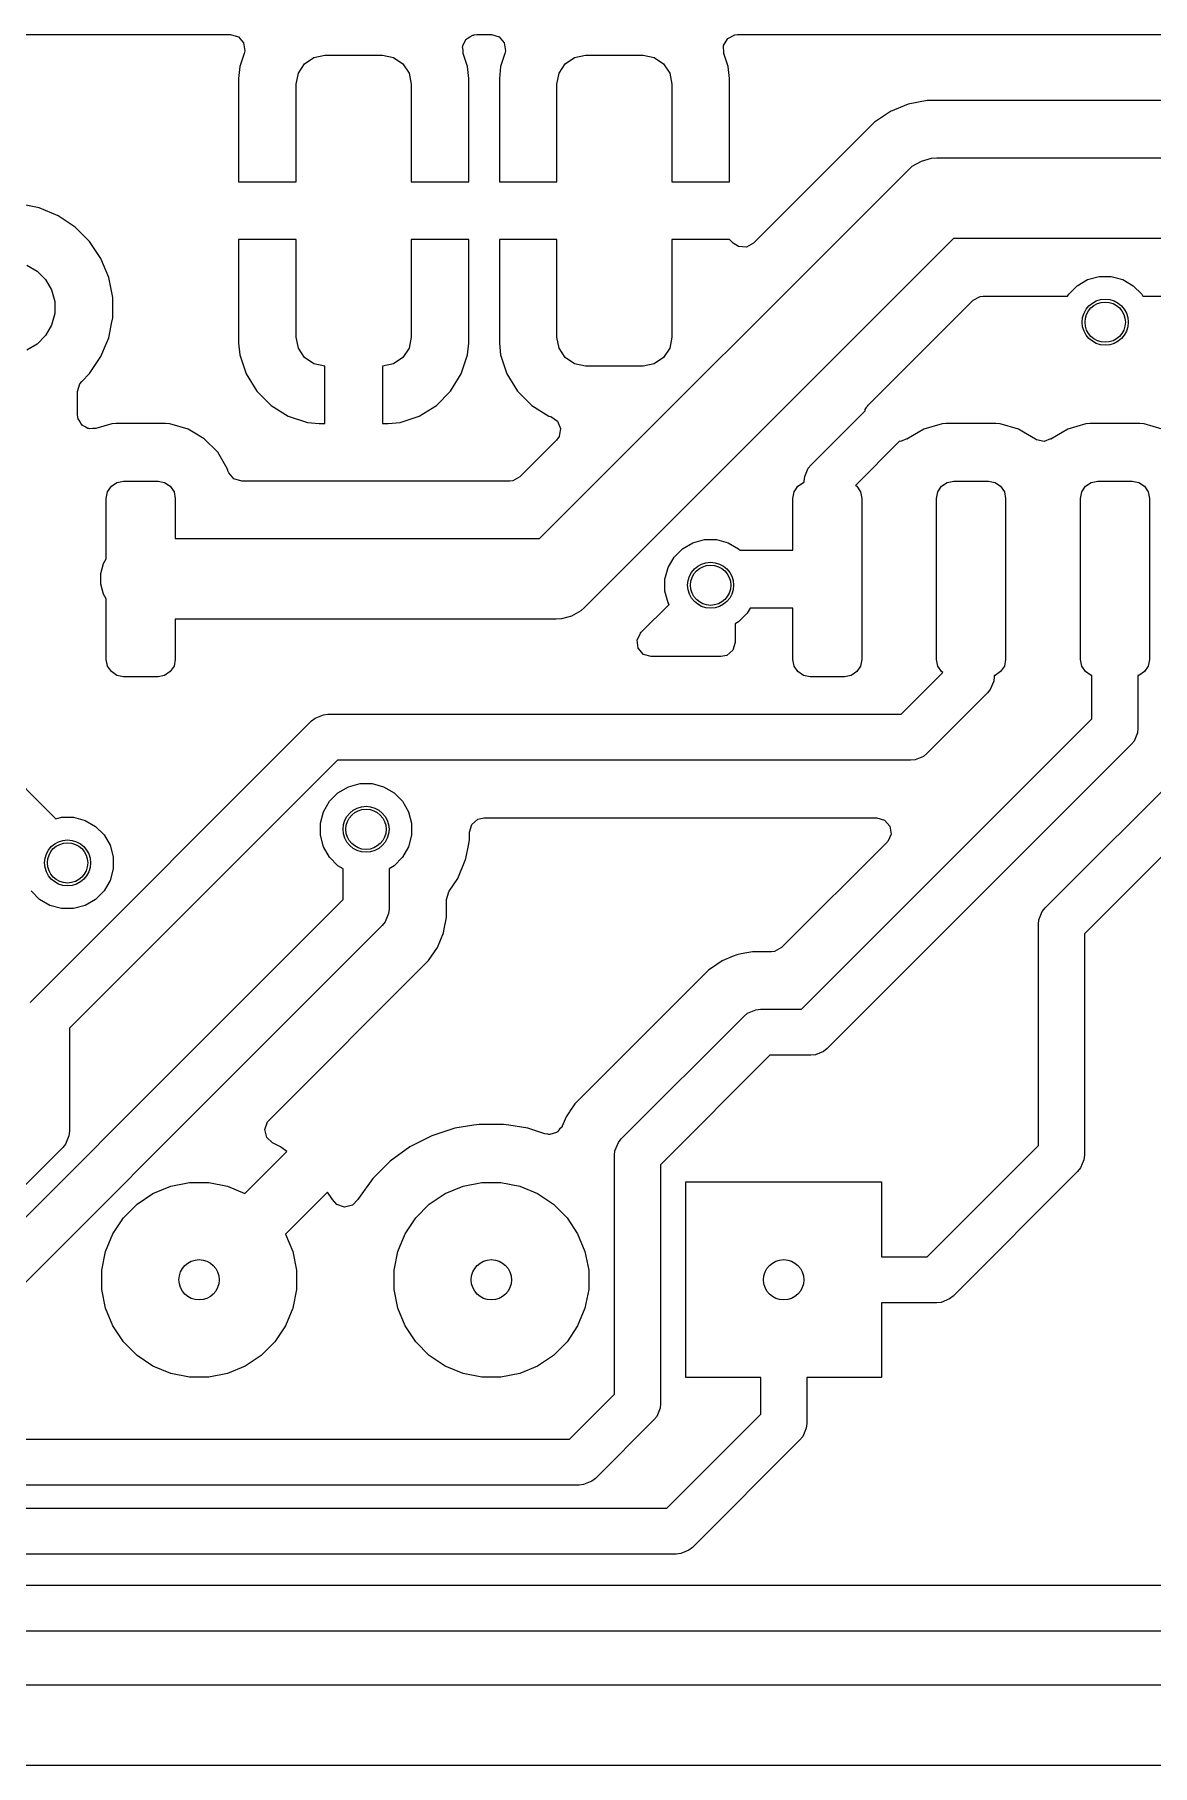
# Model space of a CAD drawing. Extents: x 4.31 to 6.88, y -4.85 to -4.24.
# Drawn here: x 5.324 to 5.706, y -4.829 to -4.237 of the extents above; entities that cross this region are included whole.
import ezdxf

# ---------------------------------------------------------------- set-up
doc = ezdxf.new("R2010")
doc.units = 0
doc.header["$MEASUREMENT"] = 0
doc.layers.add('BLACK', color=7, linetype='CONTINUOUS')

msp = doc.modelspace()

# ---------------------------------------------------------------- linework, layer by layer
at = {"layer": 'BLACK', "linetype": 'CONTINUOUS'}
for p, q in [((5.08326, -4.23661), (5.39079, -4.23661)), ((5.39079, -4.23661), (5.39343, -4.23739)), ((5.39343, -4.23739), (5.39524, -4.23947)), ((5.39524, -4.23947), (5.39563, -4.24219)), ((5.47026, -4.24028), (5.47084, -4.23932)), ((5.47084, -4.23932), (5.4713, -4.2383)), ((5.4713, -4.2383), (5.47153, -4.23815)), ((5.47153, -4.23815), (5.47167, -4.23792)), ((5.47167, -4.23792), (5.47267, -4.23742)), ((5.47267, -4.23742), (5.47362, -4.23681)), ((5.47362, -4.23681), (5.474, -4.23676)), ((5.474, -4.23676), (5.47413, -4.23669)), ((5.47413, -4.23669), (5.47499, -4.23661)), ((5.47499, -4.23661), (5.47999, -4.23661)), ((5.47999, -4.23661), (5.48263, -4.23739)), ((5.48263, -4.23739), (5.48443, -4.23947)), ((5.48443, -4.23947), (5.48482, -4.24219)), ((5.55946, -4.24028), (5.56086, -4.23792)), ((5.56086, -4.23792), (5.56333, -4.23669)), ((5.56333, -4.23669), (5.56419, -4.23661)), ((5.56419, -4.23661), (5.92093, -4.23661)), ((5.39543, -4.24303), (5.39394, -4.24753)), ((5.39563, -4.24219), (5.39543, -4.24303)), ((5.41609, -4.24658), (5.41928, -4.24445)), ((5.41928, -4.24445), (5.42305, -4.2437)), ((5.42305, -4.2437), (5.44274, -4.2437)), ((5.44274, -4.2437), (5.4465, -4.24445)), ((5.4465, -4.24445), (5.4497, -4.24658)), ((5.47016, -4.2408), (5.47027, -4.24055)), ((5.47032, -4.24191), (5.47016, -4.2408)), ((5.47027, -4.24055), (5.47026, -4.24028)), ((5.47036, -4.24303), (5.47032, -4.24191)), ((5.47185, -4.24753), (5.47036, -4.24303)), ((5.48462, -4.24303), (5.48313, -4.24753)), ((5.48482, -4.24219), (5.48462, -4.24303)), ((5.50528, -4.24658), (5.50848, -4.24445)), ((5.50848, -4.24445), (5.51224, -4.2437)), ((5.51224, -4.2437), (5.53193, -4.2437)), ((5.53193, -4.2437), (5.5357, -4.24445)), ((5.5357, -4.24445), (5.53889, -4.24658)), ((5.55955, -4.24303), (5.55946, -4.24028)), ((5.56104, -4.24753), (5.55955, -4.24303)), ((5.39394, -4.24753), (5.39352, -4.25158)), ((5.39352, -4.25158), (5.39352, -4.28701)), ((5.39394, -4.24753), (5.39394, -4.24753)), ((5.41321, -4.25354), (5.41396, -4.24978)), ((5.41396, -4.24978), (5.41609, -4.24658)), ((5.4497, -4.24658), (5.45183, -4.24978)), ((5.45183, -4.24978), (5.45258, -4.25354)), ((5.47226, -4.25158), (5.47185, -4.24753)), ((5.47226, -4.28701), (5.47226, -4.25158)), ((5.47226, -4.25158), (5.47226, -4.25158)), ((5.48313, -4.24753), (5.48272, -4.25158)), ((5.48272, -4.25158), (5.48272, -4.28701)), ((5.48313, -4.24753), (5.48313, -4.24753)), ((5.5024, -4.25354), (5.50315, -4.24978)), ((5.50315, -4.24978), (5.50528, -4.24658)), ((5.53889, -4.24658), (5.54102, -4.24978)), ((5.54102, -4.24978), (5.54177, -4.25354)), ((5.56146, -4.25158), (5.56104, -4.24753)), ((5.56146, -4.28701), (5.56146, -4.25158)), ((5.56146, -4.25158), (5.56146, -4.25158)), ((5.41321, -4.28701), (5.41321, -4.25354)), ((5.45258, -4.25354), (5.45258, -4.28701)), ((5.5024, -4.28701), (5.5024, -4.25354)), ((5.54177, -4.25354), (5.54177, -4.28701)), ((5.61654, -4.26293), (5.61106, -4.26659)), ((5.62263, -4.2604), (5.61654, -4.26293)), ((5.61654, -4.26293), (5.61654, -4.26293)), ((5.6291, -4.25911), (5.62263, -4.2604)), ((5.62263, -4.2604), (5.62263, -4.2604)), ((5.7559, -4.25911), (5.6291, -4.25911)), ((5.6291, -4.25911), (5.6291, -4.25911)), ((5.61106, -4.26659), (5.56966, -4.30799)), ((5.61106, -4.26659), (5.61106, -4.26659)), ((5.62401, -4.28167), (5.62713, -4.27987)), ((5.62713, -4.27987), (5.6306, -4.27894)), ((5.6306, -4.27894), (5.6324, -4.27882)), ((5.6324, -4.27882), (5.7526, -4.27882)), ((5.39352, -4.28701), (5.41321, -4.28701)), ((5.45258, -4.28701), (5.47226, -4.28701)), ((5.48272, -4.28701), (5.5024, -4.28701)), ((5.49646, -4.40906), (5.62266, -4.28285)), ((5.54177, -4.28701), (5.56146, -4.28701)), ((5.62266, -4.28285), (5.62401, -4.28167)), ((5.62401, -4.28167), (5.62401, -4.28167)), ((5.32534, -4.29591), (5.31849, -4.29455)), ((5.33179, -4.29858), (5.32534, -4.29591)), ((5.32534, -4.29591), (5.32534, -4.29591)), ((5.3376, -4.30246), (5.33179, -4.29858)), ((5.33179, -4.29858), (5.33179, -4.29858)), ((5.34254, -4.3074), (5.3376, -4.30246)), ((5.3376, -4.30246), (5.3376, -4.30246)), ((5.34642, -4.31321), (5.34254, -4.3074)), ((5.34254, -4.3074), (5.34254, -4.3074)), ((5.41321, -4.30669), (5.39352, -4.30669)), ((5.39352, -4.30669), (5.39352, -4.34213)), ((5.41321, -4.34016), (5.41321, -4.30669)), ((5.47226, -4.30669), (5.45258, -4.30669)), ((5.45258, -4.30669), (5.45258, -4.34016)), ((5.47226, -4.34212), (5.47226, -4.30669)), ((5.5024, -4.30669), (5.48272, -4.30669)), ((5.48272, -4.30669), (5.48272, -4.34213)), ((5.5024, -4.34016), (5.5024, -4.30669)), ((5.63811, -4.30638), (5.51191, -4.43258)), ((5.56146, -4.30669), (5.54177, -4.30669)), ((5.54177, -4.30669), (5.54177, -4.34016)), ((5.56275, -4.30799), (5.56146, -4.30669)), ((5.5645, -4.30911), (5.56275, -4.30799)), ((5.56724, -4.30931), (5.5645, -4.30911)), ((5.56966, -4.30799), (5.56724, -4.30931)), ((5.74689, -4.30638), (5.63811, -4.30638)), ((5.32103, -4.31545), (5.32459, -4.31751)), ((5.34909, -4.31966), (5.34642, -4.31321)), ((5.34642, -4.31321), (5.34642, -4.31321)), ((5.32459, -4.31751), (5.32749, -4.32041)), ((5.32749, -4.32041), (5.32955, -4.32397)), ((5.35045, -4.32651), (5.34909, -4.31966)), ((5.34909, -4.31966), (5.34909, -4.31966)), ((5.67751, -4.32541), (5.68041, -4.32251)), ((5.68041, -4.32251), (5.68397, -4.32045)), ((5.68397, -4.32045), (5.68794, -4.31939)), ((5.68794, -4.31939), (5.69206, -4.31939)), ((5.69206, -4.31939), (5.69603, -4.32045)), ((5.69603, -4.32045), (5.69959, -4.32251)), ((5.69959, -4.32251), (5.70249, -4.32541)), ((5.32955, -4.32397), (5.33061, -4.32794)), ((5.33061, -4.32794), (5.33061, -4.33206)), ((5.35045, -4.33349), (5.35045, -4.32651)), ((5.35045, -4.32651), (5.35045, -4.32651)), ((5.35045, -4.32651), (5.35045, -4.32651)), ((5.60891, -4.36344), (5.64484, -4.32751)), ((5.64484, -4.32751), (5.64726, -4.32619)), ((5.64726, -4.32619), (5.64829, -4.32608)), ((5.64829, -4.32608), (5.67712, -4.32608)), ((5.67712, -4.32608), (5.67751, -4.32541)), ((5.70249, -4.32541), (5.70288, -4.32608)), ((5.70288, -4.32608), (5.73671, -4.32608)), ((5.33061, -4.33206), (5.32955, -4.33603)), ((5.35006, -4.33548), (5.35045, -4.33349)), ((5.32749, -4.33959), (5.32459, -4.34249)), ((5.32955, -4.33603), (5.32749, -4.33959)), ((5.34835, -4.34213), (5.34909, -4.34034)), ((5.34909, -4.34034), (5.34956, -4.338)), ((5.34956, -4.338), (5.35006, -4.33548)), ((5.41396, -4.34392), (5.41321, -4.34016)), ((5.45258, -4.34016), (5.45183, -4.34392)), ((5.50315, -4.34392), (5.5024, -4.34016)), ((5.54177, -4.34016), (5.54102, -4.34392)), ((5.32459, -4.34249), (5.32103, -4.34455)), ((5.34642, -4.34679), (5.34835, -4.34213)), ((5.39352, -4.34213), (5.39394, -4.34617)), ((5.39394, -4.34617), (5.39611, -4.35272)), ((5.41609, -4.34712), (5.41396, -4.34392)), ((5.45183, -4.34392), (5.4497, -4.34712)), ((5.46968, -4.35272), (5.47185, -4.34617)), ((5.47185, -4.34617), (5.47226, -4.34213)), ((5.47185, -4.34617), (5.47185, -4.34617)), ((5.47226, -4.34213), (5.47226, -4.34212)), ((5.48272, -4.34213), (5.48313, -4.34617)), ((5.48313, -4.34617), (5.4853, -4.35272)), ((5.50528, -4.34712), (5.50315, -4.34392)), ((5.54102, -4.34392), (5.53889, -4.34712)), ((5.34254, -4.3526), (5.34642, -4.34679)), ((5.41928, -4.34925), (5.41609, -4.34712)), ((5.42305, -4.35), (5.41928, -4.34925)), ((5.42305, -4.36968), (5.42305, -4.35)), ((5.4465, -4.34925), (5.44274, -4.35)), ((5.44274, -4.35), (5.44274, -4.36968)), ((5.4497, -4.34712), (5.4465, -4.34925)), ((5.50848, -4.34925), (5.50528, -4.34712)), ((5.51224, -4.35), (5.50848, -4.34925)), ((5.53193, -4.35), (5.51224, -4.35)), ((5.5357, -4.34925), (5.53193, -4.35)), ((5.53889, -4.34712), (5.5357, -4.34925)), ((5.33843, -4.35873), (5.3392, -4.3561)), ((5.3392, -4.3561), (5.33985, -4.35528)), ((5.33985, -4.35528), (5.34254, -4.3526)), ((5.39611, -4.35272), (5.39611, -4.35272)), ((5.39611, -4.35272), (5.39973, -4.3586)), ((5.46606, -4.3586), (5.46968, -4.35272)), ((5.46968, -4.35272), (5.46968, -4.35272)), ((5.4853, -4.35272), (5.4853, -4.35272)), ((5.4853, -4.35272), (5.48892, -4.3586)), ((5.33843, -4.36667), (5.33843, -4.35873)), ((5.39973, -4.3586), (5.40461, -4.36348)), ((5.40461, -4.36348), (5.41049, -4.3671)), ((5.4553, -4.3671), (5.46117, -4.36348)), ((5.46117, -4.36348), (5.46606, -4.3586)), ((5.48892, -4.3586), (5.49381, -4.36348)), ((5.49381, -4.36348), (5.49968, -4.3671)), ((5.60792, -4.36488), (5.60839, -4.3642)), ((5.60839, -4.3642), (5.6085, -4.36391)), ((5.6085, -4.36391), (5.60868, -4.36378)), ((5.60868, -4.36378), (5.60891, -4.36344)), ((5.33847, -4.36735), (5.33843, -4.36667)), ((5.33855, -4.36752), (5.33847, -4.36735)), ((5.33862, -4.36805), (5.33855, -4.36752)), ((5.33918, -4.36892), (5.33862, -4.36805)), ((5.33961, -4.36986), (5.33918, -4.36892)), ((5.33991, -4.37006), (5.33961, -4.36986)), ((5.34011, -4.37036), (5.33991, -4.37006)), ((5.35012, -4.36978), (5.34467, -4.37136)), ((5.35157, -4.36967), (5.35012, -4.36978)), ((5.35012, -4.36978), (5.35012, -4.36978)), ((5.36855, -4.36967), (5.35157, -4.36967)), ((5.35157, -4.36967), (5.35157, -4.36967)), ((5.37, -4.36978), (5.36855, -4.36967)), ((5.36855, -4.36967), (5.36855, -4.36967)), ((5.37622, -4.37158), (5.37, -4.36978)), ((5.37, -4.36978), (5.37, -4.36978)), ((5.41049, -4.3671), (5.41049, -4.3671)), ((5.41049, -4.3671), (5.41704, -4.36927)), ((5.41704, -4.36927), (5.41704, -4.36927)), ((5.41704, -4.36927), (5.42108, -4.36968)), ((5.42108, -4.36968), (5.42305, -4.36968)), ((5.42305, -4.36968), (5.42305, -4.36968)), ((5.44274, -4.36968), (5.4447, -4.36968)), ((5.4447, -4.36968), (5.44875, -4.36927)), ((5.4447, -4.36968), (5.4447, -4.36968)), ((5.44875, -4.36927), (5.4553, -4.3671)), ((5.4553, -4.3671), (5.4553, -4.3671)), ((5.49968, -4.3671), (5.49968, -4.3671)), ((5.49968, -4.3671), (5.50033, -4.36732)), ((5.50033, -4.36732), (5.50259, -4.36888)), ((5.50259, -4.36888), (5.50365, -4.37142)), ((5.58935, -4.3838), (5.60786, -4.3653)), ((5.60786, -4.3653), (5.60792, -4.36488)), ((5.63419, -4.36978), (5.62798, -4.37158)), ((5.63564, -4.36967), (5.63419, -4.36978)), ((5.63419, -4.36978), (5.63419, -4.36978)), ((5.65263, -4.36967), (5.63564, -4.36967)), ((5.63564, -4.36967), (5.63564, -4.36967)), ((5.65408, -4.36978), (5.65263, -4.36967)), ((5.65263, -4.36967), (5.65263, -4.36967)), ((5.66029, -4.37158), (5.65408, -4.36978)), ((5.65408, -4.36978), (5.65408, -4.36978)), ((5.6834, -4.36978), (5.67719, -4.37158)), ((5.68485, -4.36967), (5.6834, -4.36978)), ((5.6834, -4.36978), (5.6834, -4.36978)), ((5.70184, -4.36967), (5.68485, -4.36967)), ((5.68485, -4.36967), (5.68485, -4.36967)), ((5.70329, -4.36978), (5.70184, -4.36967)), ((5.70184, -4.36967), (5.70184, -4.36967)), ((5.7095, -4.37158), (5.70329, -4.36978)), ((5.70329, -4.36978), (5.70329, -4.36978)), ((5.34105, -4.37079), (5.34011, -4.37036)), ((5.34192, -4.37135), (5.34105, -4.37079)), ((5.34228, -4.37136), (5.34192, -4.37135)), ((5.34261, -4.37151), (5.34228, -4.37136)), ((5.34364, -4.37136), (5.34261, -4.37151)), ((5.34467, -4.37136), (5.34364, -4.37136)), ((5.37793, -4.3726), (5.37622, -4.37158)), ((5.37622, -4.37158), (5.37622, -4.37158)), ((5.37622, -4.37158), (5.37622, -4.37158)), ((5.37622, -4.37158), (5.37622, -4.37158)), ((5.38179, -4.37488), (5.37793, -4.3726)), ((5.38636, -4.37945), (5.38179, -4.37488)), ((5.38179, -4.37488), (5.38179, -4.37488)), ((5.50224, -4.3754), (5.48973, -4.38792)), ((5.50316, -4.37413), (5.50224, -4.3754)), ((5.50365, -4.37142), (5.50316, -4.37413)), ((5.61967, -4.37576), (5.6046, -4.39083)), ((5.61994, -4.37581), (5.61967, -4.37576)), ((5.6221, -4.37496), (5.61994, -4.37581)), ((5.62214, -4.37504), (5.6221, -4.37496)), ((5.62798, -4.37158), (5.62214, -4.37504)), ((5.62798, -4.37158), (5.62798, -4.37158)), ((5.66201, -4.3726), (5.66029, -4.37158)), ((5.66029, -4.37158), (5.66029, -4.37158)), ((5.66029, -4.37158), (5.66029, -4.37158)), ((5.66029, -4.37158), (5.66029, -4.37158)), ((5.66613, -4.37504), (5.66201, -4.3726)), ((5.66647, -4.37526), (5.66613, -4.37503)), ((5.66613, -4.37503), (5.66613, -4.37504)), ((5.66917, -4.3758), (5.66647, -4.37526)), ((5.67131, -4.37496), (5.66917, -4.3758)), ((5.67136, -4.37504), (5.67131, -4.37496)), ((5.67719, -4.37158), (5.67136, -4.37504)), ((5.67719, -4.37158), (5.67719, -4.37158)), ((5.38966, -4.38502), (5.38636, -4.37945)), ((5.38636, -4.37945), (5.38636, -4.37945)), ((5.38636, -4.37945), (5.38636, -4.37945)), ((5.38985, -4.38571), (5.38966, -4.38502)), ((5.38989, -4.38583), (5.38985, -4.38571)), ((5.39014, -4.3865), (5.38989, -4.38583)), ((5.39194, -4.38858), (5.39014, -4.3865)), ((5.48973, -4.38792), (5.48731, -4.38924)), ((5.58705, -4.38937), (5.5872, -4.38783)), ((5.5872, -4.38783), (5.58837, -4.385)), ((5.58837, -4.385), (5.58935, -4.3838)), ((5.34825, -4.39528), (5.3487, -4.39302)), ((5.3487, -4.39302), (5.34998, -4.3911)), ((5.34998, -4.3911), (5.35189, -4.38982)), ((5.35189, -4.38982), (5.35415, -4.38937)), ((5.35415, -4.38937), (5.36596, -4.38937)), ((5.36596, -4.38937), (5.36822, -4.38982)), ((5.36822, -4.38982), (5.37014, -4.3911)), ((5.37014, -4.3911), (5.37142, -4.39302)), ((5.37142, -4.39302), (5.37187, -4.39528)), ((5.39458, -4.38935), (5.39194, -4.38858)), ((5.48627, -4.38935), (5.39458, -4.38935)), ((5.48731, -4.38924), (5.48627, -4.38935)), ((5.58311, -4.39528), (5.58356, -4.39302)), ((5.58356, -4.39302), (5.58484, -4.3911)), ((5.58484, -4.3911), (5.58676, -4.38982)), ((5.58676, -4.38982), (5.58705, -4.38976)), ((5.58705, -4.38976), (5.58705, -4.38937)), ((5.6046, -4.39083), (5.605, -4.3911)), ((5.605, -4.3911), (5.60628, -4.39302)), ((5.60628, -4.39302), (5.60673, -4.39528)), ((5.63232, -4.39528), (5.63277, -4.39302)), ((5.63277, -4.39302), (5.63405, -4.3911)), ((5.63405, -4.3911), (5.63597, -4.38982)), ((5.63597, -4.38982), (5.63823, -4.38937)), ((5.63823, -4.38937), (5.65004, -4.38937)), ((5.65004, -4.38937), (5.6523, -4.38982)), ((5.6523, -4.38982), (5.65422, -4.3911)), ((5.65422, -4.3911), (5.6555, -4.39302)), ((5.6555, -4.39302), (5.65594, -4.39528)), ((5.68154, -4.39528), (5.68198, -4.39302)), ((5.68198, -4.39302), (5.68327, -4.3911)), ((5.68327, -4.3911), (5.68518, -4.38982)), ((5.68518, -4.38982), (5.68744, -4.38937)), ((5.68744, -4.38937), (5.69925, -4.38937)), ((5.69925, -4.38937), (5.70151, -4.38982)), ((5.70151, -4.38982), (5.70343, -4.3911)), ((5.70343, -4.3911), (5.70471, -4.39302)), ((5.70471, -4.39302), (5.70516, -4.39528)), ((5.34825, -4.41597), (5.34825, -4.39528)), ((5.37187, -4.39528), (5.37187, -4.40906)), ((5.58311, -4.41299), (5.58311, -4.39528)), ((5.60673, -4.39528), (5.60673, -4.45039)), ((5.63232, -4.45039), (5.63232, -4.39528)), ((5.65594, -4.39528), (5.65594, -4.45039)), ((5.68154, -4.45039), (5.68154, -4.39528)), ((5.70516, -4.39528), (5.70516, -4.45039)), ((5.37187, -4.40906), (5.49646, -4.40906)), ((5.54541, -4.41251), (5.54897, -4.41045)), ((5.54897, -4.41045), (5.55294, -4.40939)), ((5.55294, -4.40939), (5.55706, -4.40939)), ((5.55706, -4.40939), (5.56103, -4.41045)), ((5.56103, -4.41045), (5.56459, -4.41251)), ((5.3464, -4.42104), (5.34733, -4.41756)), ((5.34733, -4.41756), (5.34825, -4.41597)), ((5.54045, -4.41897), (5.54251, -4.41541)), ((5.54251, -4.41541), (5.54541, -4.41251)), ((5.56459, -4.41251), (5.56507, -4.41299)), ((5.56507, -4.41299), (5.58311, -4.41299)), ((5.3464, -4.42463), (5.3464, -4.42104)), ((5.53939, -4.42294), (5.54045, -4.41897)), ((5.53939, -4.42706), (5.53939, -4.42294)), ((5.34733, -4.42811), (5.3464, -4.42463)), ((5.34825, -4.4297), (5.34733, -4.42811)), ((5.54045, -4.43103), (5.53939, -4.42706)), ((5.34825, -4.45039), (5.34825, -4.4297)), ((5.51055, -4.43377), (5.50744, -4.43557)), ((5.51191, -4.43258), (5.51055, -4.43377)), ((5.53126, -4.4411), (5.54077, -4.43158)), ((5.54077, -4.43158), (5.54045, -4.43103)), ((5.56749, -4.43459), (5.56459, -4.43749)), ((5.56848, -4.43287), (5.56749, -4.43459)), ((5.58311, -4.43287), (5.56848, -4.43287)), ((5.58311, -4.45039), (5.58311, -4.43287)), ((5.50217, -4.43661), (5.37187, -4.43661)), ((5.37187, -4.43661), (5.37187, -4.45039)), ((5.50396, -4.4365), (5.50217, -4.43661)), ((5.50744, -4.43557), (5.50396, -4.4365)), ((5.53102, -4.44135), (5.53126, -4.4411)), ((5.56459, -4.43749), (5.56343, -4.43816)), ((5.56343, -4.43816), (5.56343, -4.44455)), ((5.52988, -4.44385), (5.53102, -4.44135)), ((5.53027, -4.44658), (5.52988, -4.44385)), ((5.53207, -4.44865), (5.53027, -4.44658)), ((5.56343, -4.44455), (5.56265, -4.44719)), ((5.27344, -4.44731), (5.33103, -4.5049)), ((5.3487, -4.45265), (5.34825, -4.45039)), ((5.34998, -4.45457), (5.3487, -4.45265)), ((5.37142, -4.45265), (5.37014, -4.45457)), ((5.37187, -4.45039), (5.37142, -4.45265)), ((5.53471, -4.44943), (5.53207, -4.44865)), ((5.55854, -4.44943), (5.53471, -4.44943)), ((5.56057, -4.44899), (5.55854, -4.44943)), ((5.56265, -4.44719), (5.56057, -4.44899)), ((5.58356, -4.45265), (5.58311, -4.45039)), ((5.58484, -4.45457), (5.58356, -4.45265)), ((5.60628, -4.45265), (5.605, -4.45457)), ((5.60673, -4.45039), (5.60628, -4.45265)), ((5.63277, -4.45265), (5.63232, -4.45039)), ((5.63405, -4.45457), (5.63277, -4.45265)), ((5.6555, -4.45265), (5.65422, -4.45457)), ((5.65594, -4.45039), (5.6555, -4.45265)), ((5.68198, -4.45265), (5.68154, -4.45039)), ((5.68327, -4.45457), (5.68198, -4.45265)), ((5.70471, -4.45265), (5.70343, -4.45457)), ((5.70516, -4.45039), (5.70471, -4.45265)), ((5.35189, -4.45585), (5.34998, -4.45457)), ((5.35415, -4.4563), (5.35189, -4.45585)), ((5.36596, -4.4563), (5.35415, -4.4563)), ((5.36822, -4.45585), (5.36596, -4.4563)), ((5.37014, -4.45457), (5.36822, -4.45585)), ((5.58676, -4.45585), (5.58484, -4.45457)), ((5.58902, -4.4563), (5.58676, -4.45585)), ((5.60083, -4.4563), (5.58902, -4.4563)), ((5.60309, -4.45585), (5.60083, -4.4563)), ((5.605, -4.45457), (5.60309, -4.45585)), ((5.62016, -4.46913), (5.63446, -4.45484)), ((5.63446, -4.45484), (5.63405, -4.45457)), ((5.65186, -4.45784), (5.65068, -4.46067)), ((5.65201, -4.4563), (5.65186, -4.45784)), ((5.6523, -4.45585), (5.65201, -4.45591)), ((5.65201, -4.45591), (5.65201, -4.4563)), ((5.65422, -4.45457), (5.6523, -4.45585)), ((5.68518, -4.45585), (5.68327, -4.45457)), ((5.68547, -4.45591), (5.68518, -4.45585)), ((5.68547, -4.47067), (5.68547, -4.45591)), ((5.70151, -4.45585), (5.70122, -4.45591)), ((5.70122, -4.45591), (5.70122, -4.47393)), ((5.70343, -4.45457), (5.70151, -4.45585)), ((5.6497, -4.46187), (5.62899, -4.48258)), ((5.65068, -4.46067), (5.6497, -4.46187)), ((5.4185, -4.47144), (5.41969, -4.47046)), ((5.41969, -4.47046), (5.42253, -4.46929)), ((5.42253, -4.46929), (5.42407, -4.46913)), ((5.42407, -4.46913), (5.62016, -4.46913)), ((5.58605, -4.57009), (5.68547, -4.47067)), ((5.66943, -4.5354), (5.73469, -4.47015)), ((5.32219, -4.56775), (5.4185, -4.47144)), ((5.70107, -4.47546), (5.69989, -4.4783)), ((5.70122, -4.47393), (5.70107, -4.47546)), ((5.69891, -4.4795), (5.59487, -4.58353)), ((5.62899, -4.48258), (5.6278, -4.48355)), ((5.74813, -4.47898), (5.68287, -4.54423)), ((5.69989, -4.4783), (5.69891, -4.4795)), ((5.42733, -4.48488), (5.33563, -4.57658)), ((5.62343, -4.48488), (5.42733, -4.48488)), ((5.62496, -4.48473), (5.62343, -4.48488)), ((5.6278, -4.48355), (5.62496, -4.48473)), ((5.42752, -4.49601), (5.43108, -4.49395)), ((5.43108, -4.49395), (5.43506, -4.49289)), ((5.43506, -4.49289), (5.43917, -4.49289)), ((5.43917, -4.49289), (5.44314, -4.49395)), ((5.44314, -4.49395), (5.4467, -4.49601)), ((5.42256, -4.50248), (5.42462, -4.49892)), ((5.42462, -4.49892), (5.42752, -4.49601)), ((5.4467, -4.49601), (5.4496, -4.49892)), ((5.4496, -4.49892), (5.45166, -4.50248)), ((5.33103, -4.5049), (5.33294, -4.50439)), ((5.33294, -4.50439), (5.33706, -4.50439)), ((5.33706, -4.50439), (5.34103, -4.50545)), ((5.34103, -4.50545), (5.34459, -4.50751)), ((5.4215, -4.50645), (5.42256, -4.50248)), ((5.45166, -4.50248), (5.45272, -4.50645)), ((5.47334, -4.50683), (5.47542, -4.50503)), ((5.47542, -4.50503), (5.47745, -4.50459)), ((5.47745, -4.50459), (5.6119, -4.50459)), ((5.6119, -4.50459), (5.61454, -4.50536)), ((5.61454, -4.50536), (5.61634, -4.50744)), ((5.34459, -4.50751), (5.34749, -4.51041)), ((5.34749, -4.51041), (5.34955, -4.51397)), ((5.4215, -4.51056), (5.4215, -4.50645)), ((5.42256, -4.51453), (5.4215, -4.51056)), ((5.45272, -4.51056), (5.45166, -4.51453)), ((5.45272, -4.50645), (5.45272, -4.51056)), ((5.47227, -4.51349), (5.47256, -4.512)), ((5.47256, -4.50947), (5.47334, -4.50683)), ((5.47256, -4.512), (5.47256, -4.50947)), ((5.61673, -4.51016), (5.61559, -4.51267)), ((5.61634, -4.50744), (5.61673, -4.51016)), ((5.34955, -4.51397), (5.35061, -4.51794)), ((5.35061, -4.51794), (5.35061, -4.52206)), ((5.42462, -4.51809), (5.42256, -4.51453)), ((5.42752, -4.521), (5.42462, -4.51809)), ((5.4496, -4.51809), (5.4467, -4.521)), ((5.45166, -4.51453), (5.4496, -4.51809)), ((5.47127, -4.51848), (5.47227, -4.51349)), ((5.61535, -4.51292), (5.57931, -4.54896)), ((5.61559, -4.51267), (5.61535, -4.51292)), ((5.35061, -4.52206), (5.34955, -4.52603)), ((5.42924, -4.52199), (5.42752, -4.521)), ((5.42924, -4.53258), (5.42924, -4.52199)), ((5.4467, -4.521), (5.44499, -4.52199)), ((5.44499, -4.52199), (5.44499, -4.53584)), ((5.46853, -4.5253), (5.4712, -4.51885)), ((5.4712, -4.51885), (5.47127, -4.51848)), ((5.32541, -4.53249), (5.32251, -4.52959)), ((5.34749, -4.52959), (5.34459, -4.53249)), ((5.34955, -4.52603), (5.34749, -4.52959)), ((5.46469, -4.53252), (5.46546, -4.52988)), ((5.46546, -4.52988), (5.46551, -4.52981)), ((5.46551, -4.52981), (5.46561, -4.52966)), ((5.46561, -4.52966), (5.46853, -4.5253)), ((5.32897, -4.53455), (5.32541, -4.53249)), ((5.33294, -4.53561), (5.32897, -4.53455)), ((5.33706, -4.53561), (5.33294, -4.53561)), ((5.34103, -4.53455), (5.33706, -4.53561)), ((5.34459, -4.53249), (5.34103, -4.53455)), ((5.34581, -4.616), (5.42924, -4.53258)), ((5.44499, -4.53584), (5.44483, -4.53737)), ((5.46469, -4.53855), (5.46469, -4.53252)), ((5.66845, -4.5366), (5.66943, -4.5354)), ((5.44268, -4.54141), (5.35711, -4.62697)), ((5.44366, -4.54021), (5.44268, -4.54141)), ((5.44483, -4.53737), (5.44366, -4.54021)), ((5.46401, -4.54199), (5.46444, -4.53982)), ((5.46444, -4.53982), (5.46469, -4.53855)), ((5.66713, -4.54097), (5.66728, -4.53943)), ((5.66713, -4.61674), (5.66713, -4.54097)), ((5.66728, -4.53943), (5.66845, -4.5366)), ((5.46155, -4.5489), (5.46363, -4.54388)), ((5.46363, -4.54388), (5.46401, -4.54199)), ((5.68287, -4.54423), (5.68287, -4.62)), ((5.40394, -4.60801), (5.45853, -4.55342)), ((5.45853, -4.55342), (5.46155, -4.5489)), ((5.55897, -4.55353), (5.55527, -4.556)), ((5.56276, -4.55196), (5.55897, -4.55353)), ((5.56399, -4.55145), (5.56276, -4.55196)), ((5.56543, -4.55116), (5.56399, -4.55145)), ((5.56399, -4.55145), (5.56399, -4.55145)), ((5.56932, -4.55039), (5.56543, -4.55116)), ((5.56543, -4.55116), (5.56543, -4.55116)), ((5.57586, -4.55039), (5.56932, -4.55039)), ((5.5769, -4.55028), (5.57586, -4.55039)), ((5.57931, -4.54896), (5.5769, -4.55028)), ((5.55445, -4.55655), (5.50858, -4.60242)), ((5.55527, -4.556), (5.55445, -4.55655)), ((5.55445, -4.55655), (5.55445, -4.55655)), ((5.56647, -4.5724), (5.56766, -4.57142)), ((5.56766, -4.57142), (5.5705, -4.57024)), ((5.5705, -4.57024), (5.57203, -4.57009)), ((5.57203, -4.57009), (5.58605, -4.57009)), ((5.33563, -4.57658), (5.33563, -4.61182)), ((5.52443, -4.61443), (5.56647, -4.5724)), ((5.57529, -4.58584), (5.53787, -4.62326)), ((5.58931, -4.58584), (5.57529, -4.58584)), ((5.59084, -4.58569), (5.58931, -4.58584)), ((5.59368, -4.58451), (5.59084, -4.58569)), ((5.59487, -4.58353), (5.59368, -4.58451)), ((5.50556, -4.60694), (5.50425, -4.61009)), ((5.50672, -4.6052), (5.50556, -4.60694)), ((5.50688, -4.60496), (5.50672, -4.6052)), ((5.50858, -4.60242), (5.50688, -4.60496)), ((5.50858, -4.60242), (5.50858, -4.60242)), ((5.33563, -4.61182), (5.33548, -4.61336)), ((5.40251, -4.61125), (5.4034, -4.60865)), ((5.40317, -4.61392), (5.40251, -4.61125)), ((5.4034, -4.60865), (5.40394, -4.60801)), ((5.46755, -4.61078), (5.45959, -4.61336)), ((5.474, -4.60976), (5.46755, -4.61078)), ((5.47582, -4.60947), (5.474, -4.60976)), ((5.48418, -4.60947), (5.47582, -4.60947)), ((5.486, -4.60976), (5.48418, -4.60947)), ((5.49245, -4.61078), (5.486, -4.60976)), ((5.49831, -4.61268), (5.49245, -4.61078)), ((5.49934, -4.61283), (5.49831, -4.61268)), ((5.4996, -4.61292), (5.49934, -4.61283)), ((5.49974, -4.61288), (5.4996, -4.61292)), ((5.49999, -4.61292), (5.49974, -4.61288)), ((5.50112, -4.61254), (5.49999, -4.61292)), ((5.50227, -4.61226), (5.50112, -4.61254)), ((5.50241, -4.61211), (5.50227, -4.61226)), ((5.5026, -4.61205), (5.50241, -4.61211)), ((5.50335, -4.61112), (5.5026, -4.61205)), ((5.50416, -4.61026), (5.50335, -4.61112)), ((5.50425, -4.61009), (5.50416, -4.61026)), ((5.33333, -4.61739), (5.26796, -4.68275)), ((5.26892, -4.69293), (5.34565, -4.6162)), ((5.33431, -4.61619), (5.33333, -4.61739)), ((5.33548, -4.61336), (5.33431, -4.61619)), ((5.34565, -4.6162), (5.34581, -4.616)), ((5.39565, -4.63307), (5.40999, -4.61873)), ((5.40517, -4.61581), (5.40317, -4.61392)), ((5.40786, -4.61718), (5.40517, -4.61581)), ((5.40999, -4.61873), (5.40786, -4.61718)), ((5.45213, -4.61716), (5.44536, -4.62208)), ((5.45959, -4.61336), (5.45213, -4.61716)), ((5.52213, -4.62), (5.52228, -4.61846)), ((5.52228, -4.61846), (5.52345, -4.61563)), ((5.52345, -4.61563), (5.52443, -4.61443)), ((5.6291, -4.65476), (5.66713, -4.61674)), ((5.44536, -4.62208), (5.43944, -4.628)), ((5.52213, -4.70174), (5.52213, -4.62)), ((5.53787, -4.62326), (5.53787, -4.705)), ((5.68155, -4.62437), (5.68057, -4.62557)), ((5.68272, -4.62154), (5.68155, -4.62437)), ((5.68287, -4.62), (5.68272, -4.62154)), ((5.35695, -4.62717), (5.27775, -4.70637)), ((5.35711, -4.62697), (5.35695, -4.62717)), ((5.36422, -4.63312), (5.37029, -4.63061)), ((5.37029, -4.63061), (5.37672, -4.62933)), ((5.37672, -4.62933), (5.38328, -4.62933)), ((5.38328, -4.62933), (5.38971, -4.63061)), ((5.38971, -4.63061), (5.39565, -4.63307)), ((5.43944, -4.628), (5.43453, -4.63477)), ((5.46422, -4.63312), (5.47029, -4.63061)), ((5.47029, -4.63061), (5.47672, -4.62933)), ((5.47672, -4.62933), (5.48328, -4.62933)), ((5.48328, -4.62933), (5.48971, -4.63061)), ((5.48971, -4.63061), (5.49578, -4.63312)), ((5.54654, -4.6961), (5.54654, -4.62917)), ((5.54654, -4.62917), (5.61346, -4.62917)), ((5.61346, -4.62917), (5.61346, -4.65476)), ((5.68057, -4.62557), (5.63793, -4.66821)), ((5.35877, -4.63677), (5.36422, -4.63312)), ((5.42391, -4.63265), (5.40957, -4.64699)), ((5.42546, -4.63478), (5.42391, -4.63265)), ((5.42391, -4.63265), (5.42391, -4.63265)), ((5.42564, -4.63514), (5.42546, -4.63478)), ((5.42718, -4.63691), (5.42564, -4.63514)), ((5.43434, -4.63514), (5.43245, -4.63714)), ((5.43453, -4.63477), (5.43434, -4.63514)), ((5.45877, -4.63677), (5.46422, -4.63312)), ((5.49578, -4.63312), (5.50123, -4.63677)), ((5.35049, -4.64686), (5.35413, -4.64141)), ((5.35413, -4.64141), (5.35877, -4.63677)), ((5.42978, -4.6378), (5.42718, -4.63691)), ((5.43245, -4.63714), (5.42978, -4.6378)), ((5.45049, -4.64686), (5.45413, -4.64141)), ((5.45413, -4.64141), (5.45877, -4.63677)), ((5.50123, -4.63677), (5.50587, -4.64141)), ((5.50587, -4.64141), (5.50951, -4.64686)), ((5.34798, -4.65292), (5.35049, -4.64686)), ((5.40957, -4.64699), (5.41202, -4.65292)), ((5.44798, -4.65292), (5.45049, -4.64686)), ((5.50951, -4.64686), (5.51202, -4.65292)), ((5.3467, -4.65936), (5.34798, -4.65292)), ((5.41202, -4.65292), (5.4133, -4.65936)), ((5.4467, -4.65936), (5.44798, -4.65292)), ((5.51202, -4.65292), (5.5133, -4.65936)), ((5.3467, -4.66592), (5.3467, -4.65936)), ((5.4133, -4.65936), (5.4133, -4.66592)), ((5.4467, -4.66592), (5.4467, -4.65936)), ((5.5133, -4.65936), (5.5133, -4.66592)), ((5.61346, -4.65476), (5.6291, -4.65476)), ((5.34798, -4.67235), (5.3467, -4.66592)), ((5.4133, -4.66592), (5.41202, -4.67235)), ((5.44798, -4.67235), (5.4467, -4.66592)), ((5.5133, -4.66592), (5.51202, -4.67235)), ((5.63236, -4.67051), (5.61346, -4.67051)), ((5.61346, -4.67051), (5.61346, -4.6961)), ((5.6339, -4.67036), (5.63236, -4.67051)), ((5.63674, -4.66918), (5.6339, -4.67036)), ((5.63793, -4.66821), (5.63674, -4.66918)), ((5.35049, -4.67841), (5.34798, -4.67235)), ((5.41202, -4.67235), (5.40951, -4.67841)), ((5.45049, -4.67841), (5.44798, -4.67235)), ((5.51202, -4.67235), (5.50951, -4.67841)), ((5.35413, -4.68387), (5.35049, -4.67841)), ((5.35877, -4.68851), (5.35413, -4.68387)), ((5.40587, -4.68387), (5.40123, -4.68851)), ((5.40951, -4.67841), (5.40587, -4.68387)), ((5.45413, -4.68387), (5.45049, -4.67841)), ((5.45877, -4.68851), (5.45413, -4.68387)), ((5.50587, -4.68387), (5.50123, -4.68851)), ((5.50951, -4.67841), (5.50587, -4.68387)), ((5.36422, -4.69215), (5.35877, -4.68851)), ((5.40123, -4.68851), (5.39578, -4.69215)), ((5.46422, -4.69215), (5.45877, -4.68851)), ((5.50123, -4.68851), (5.49578, -4.69215)), ((5.37029, -4.69466), (5.36422, -4.69215)), ((5.37672, -4.69594), (5.37029, -4.69466)), ((5.38971, -4.69466), (5.38328, -4.69594)), ((5.39578, -4.69215), (5.38971, -4.69466)), ((5.47029, -4.69466), (5.46422, -4.69215)), ((5.47672, -4.69594), (5.47029, -4.69466)), ((5.48971, -4.69466), (5.48328, -4.69594)), ((5.49578, -4.69215), (5.48971, -4.69466)), ((5.38328, -4.69594), (5.37672, -4.69594)), ((5.48328, -4.69594), (5.47672, -4.69594)), ((5.50674, -4.71713), (5.52213, -4.70174)), ((5.57213, -4.6961), (5.54654, -4.6961)), ((5.57213, -4.70859), (5.57213, -4.6961)), ((5.61346, -4.6961), (5.58787, -4.6961)), ((5.58787, -4.6961), (5.58787, -4.71185)), ((5.53772, -4.70654), (5.53655, -4.70937)), ((5.53787, -4.705), (5.53772, -4.70654)), ((5.53557, -4.71057), (5.51557, -4.73057)), ((5.53655, -4.70937), (5.53557, -4.71057)), ((5.53655, -4.70937), (5.53655, -4.70937)), ((5.53997, -4.74075), (5.57213, -4.70859)), ((5.58772, -4.71339), (5.58655, -4.71622)), ((5.58787, -4.71185), (5.58772, -4.71339)), ((4.8428, -4.71713), (5.50674, -4.71713)), ((5.58557, -4.71742), (5.5488, -4.75419)), ((5.58655, -4.71622), (5.58557, -4.71742)), ((5.51557, -4.73057), (5.51437, -4.73155)), ((5.51, -4.73287), (4.83954, -4.73287)), ((5.51154, -4.73272), (5.51, -4.73287)), ((5.51437, -4.73155), (5.51154, -4.73272)), ((4.66642, -4.74075), (5.53997, -4.74075)), ((5.5488, -4.75419), (5.5476, -4.75517)), ((5.54323, -4.7565), (4.66316, -4.7565)), ((5.54476, -4.75634), (5.54323, -4.7565)), ((5.5476, -4.75517), (5.54476, -4.75634)), ((4.62314, -4.76713), (5.76674, -4.76713)), ((5.77, -4.78287), (4.61988, -4.78287)), ((4.55071, -4.80122), (6.70929, -4.80122)), ((6.715, -4.82878), (4.545, -4.82878))]:
    msp.add_line(p, q, dxfattribs=at)
at = {"layer": 'BLACK'}
for centre, radius in [((5.69, -4.335), 0.00787), ((5.555, -4.425), 0.00787), ((5.43711, -4.5085), 0.00787), ((5.335, -4.52), 0.00787), ((5.38, -4.66264), 0.00689), ((5.48, -4.66264), 0.00689), ((5.58, -4.66264), 0.00689)]:
    msp.add_circle(centre, radius, dxfattribs=at)
at = {"layer": 'WHITE'}
for centre in [(5.69, -4.335), (5.555, -4.425), (5.43711, -4.5085), (5.335, -4.52), (5.38, -4.66264), (5.48, -4.66264), (5.58, -4.66264)]:
    msp.add_circle(centre, 0.00689, dxfattribs=at)

doc.saveas('drawing.dxf')
